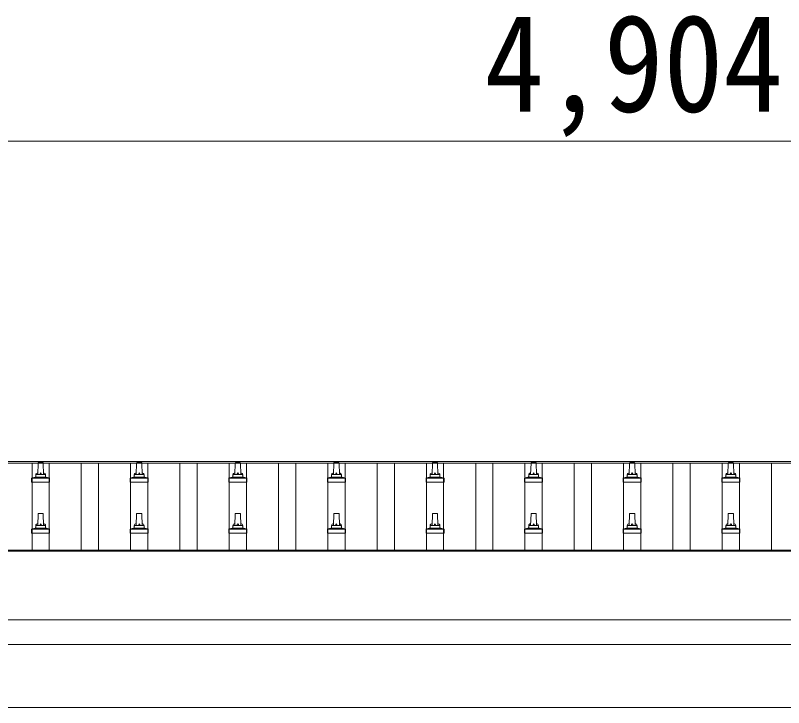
# Model space of a CAD drawing. Units: millimetres at full size, sheet at 1:60; details may follow other scales. Extents: x -16864 to 16864, y -11640 to 11640.
# Drawn here: x -9821 to -8263, y -4205 to -2801 of the extents above; entities that cross this region are included whole.
import ezdxf
from ezdxf.enums import TextEntityAlignment as Align

# ---------------------------------------------------------------- set-up
doc = ezdxf.new("R2010")
doc.units = ezdxf.units.MM
doc.header["$LTSCALE"] = 60
for name, color, linetype, lineweight in [('0-2_TEXT1', 4, 'Continuous', 9), ('0-5_ELV2', 5, 'Continuous', 5), ('0-8_TABLE1', 6, 'Continuous', 9)]:
    doc.layers.add(name, color=color, linetype=linetype, lineweight=lineweight)
doc.styles.add('ＭＳ ゴシック', font='')
doc.styles.get('ＭＳ ゴシック').set_extended_font_data('MS Gothic')

msp = doc.modelspace()

# ---------------------------------------------------------------- linework, layer by layer
at = {"layer": '0-2_TEXT1'}
for p, q in [((-10992.98, -3705.88), (-6146.98, -3705.88)), ((-10992.98, -3709.46), (-6146.98, -3709.46)), ((-10990.98, -3885.49), (-6148.98, -3885.49)), ((-10990.98, -3887.38), (-6148.98, -3887.38)), ((-6148.98, -4027.26), (-10990.98, -4027.26)), ((-10990.98, -4077.09), (-6148.98, -4077.09)), ((-10969.98, -4204.99), (-6273.98, -4204.99))]:
    msp.add_line(p, q, dxfattribs=at)
at = {"layer": '0-5_ELV2'}
for p, q in [((-9775.98, -3732.4), (-9775.26, -3708.87)), ((-9774.26, -3707.9), (-9765.71, -3707.9)), ((-9764.71, -3708.87), (-9763.98, -3732.4)), ((-9575.98, -3732.4), (-9575.26, -3708.87)), ((-9574.26, -3707.9), (-9565.71, -3707.9)), ((-9564.71, -3708.87), (-9563.98, -3732.4)), ((-9375.98, -3732.4), (-9375.26, -3708.87)), ((-9374.26, -3707.9), (-9365.71, -3707.9)), ((-9364.71, -3708.87), (-9363.98, -3732.4)), ((-9175.98, -3732.4), (-9175.26, -3708.87)), ((-9174.26, -3707.9), (-9165.71, -3707.9)), ((-9164.71, -3708.87), (-9163.98, -3732.4)), ((-8975.98, -3732.4), (-8975.26, -3708.87)), ((-8974.26, -3707.9), (-8965.71, -3707.9)), ((-8964.71, -3708.87), (-8963.98, -3732.4)), ((-8775.98, -3732.4), (-8775.26, -3708.87)), ((-8774.26, -3707.9), (-8765.71, -3707.9)), ((-8764.71, -3708.87), (-8763.98, -3732.4)), ((-8575.98, -3732.4), (-8575.26, -3708.87)), ((-8574.26, -3707.9), (-8565.71, -3707.9)), ((-8564.71, -3708.87), (-8563.98, -3732.4)), ((-8375.98, -3732.4), (-8375.26, -3708.87)), ((-8374.26, -3707.9), (-8365.71, -3707.9)), ((-8364.71, -3708.87), (-8363.98, -3732.4)), ((-9788.23, -3747.9), (-9788.23, -3740.18)), ((-9787.85, -3739.4), (-9752.12, -3739.4)), ((-9787.47, -3739.21), (-9780.75, -3737.58)), ((-9780.37, -3737.4), (-9759.6, -3737.4)), ((-9779.98, -3736.61), (-9779.98, -3732.4)), ((-9778.98, -3732.4), (-9760.98, -3732.4)), ((-9759.98, -3736.61), (-9759.98, -3732.4)), ((-9752.5, -3739.21), (-9759.22, -3737.58)), ((-9751.73, -3747.9), (-9751.73, -3740.18)), ((-9588.23, -3747.9), (-9588.23, -3740.18)), ((-9587.85, -3739.4), (-9552.12, -3739.4)), ((-9587.47, -3739.21), (-9580.75, -3737.58)), ((-9580.37, -3737.4), (-9559.6, -3737.4)), ((-9579.98, -3736.61), (-9579.98, -3732.4)), ((-9578.98, -3732.4), (-9560.98, -3732.4)), ((-9559.98, -3736.61), (-9559.98, -3732.4)), ((-9552.5, -3739.21), (-9559.22, -3737.58)), ((-9551.73, -3747.9), (-9551.73, -3740.18)), ((-9388.23, -3747.9), (-9388.23, -3740.18)), ((-9387.85, -3739.4), (-9352.12, -3739.4)), ((-9387.47, -3739.21), (-9380.75, -3737.58)), ((-9380.37, -3737.4), (-9359.6, -3737.4)), ((-9379.98, -3736.61), (-9379.98, -3732.4)), ((-9378.98, -3732.4), (-9360.98, -3732.4)), ((-9359.98, -3736.61), (-9359.98, -3732.4)), ((-9352.5, -3739.21), (-9359.22, -3737.58)), ((-9351.73, -3747.9), (-9351.73, -3740.18)), ((-9188.23, -3747.9), (-9188.23, -3740.18)), ((-9187.85, -3739.4), (-9152.12, -3739.4)), ((-9187.47, -3739.21), (-9180.75, -3737.58)), ((-9180.37, -3737.4), (-9159.6, -3737.4)), ((-9179.98, -3736.61), (-9179.98, -3732.4)), ((-9178.98, -3732.4), (-9160.98, -3732.4)), ((-9159.98, -3736.61), (-9159.98, -3732.4)), ((-9152.5, -3739.21), (-9159.22, -3737.58)), ((-9151.73, -3747.9), (-9151.73, -3740.18)), ((-8988.23, -3747.9), (-8988.23, -3740.18)), ((-8987.85, -3739.4), (-8952.12, -3739.4)), ((-8987.47, -3739.21), (-8980.75, -3737.58)), ((-8980.37, -3737.4), (-8959.6, -3737.4)), ((-8979.98, -3736.61), (-8979.98, -3732.4)), ((-8978.98, -3732.4), (-8960.98, -3732.4)), ((-8959.98, -3736.61), (-8959.98, -3732.4)), ((-8952.5, -3739.21), (-8959.22, -3737.58)), ((-8951.73, -3747.9), (-8951.73, -3740.18)), ((-8788.23, -3747.9), (-8788.23, -3740.18)), ((-8787.85, -3739.4), (-8752.12, -3739.4)), ((-8787.47, -3739.21), (-8780.75, -3737.58)), ((-8780.37, -3737.4), (-8759.6, -3737.4)), ((-8779.98, -3736.61), (-8779.98, -3732.4)), ((-8778.98, -3732.4), (-8760.98, -3732.4)), ((-8759.98, -3736.61), (-8759.98, -3732.4)), ((-8752.5, -3739.21), (-8759.22, -3737.58)), ((-8751.73, -3747.9), (-8751.73, -3740.18)), ((-8588.23, -3747.9), (-8588.23, -3740.18)), ((-8587.85, -3739.4), (-8552.12, -3739.4)), ((-8587.47, -3739.21), (-8580.75, -3737.58)), ((-8580.37, -3737.4), (-8559.6, -3737.4)), ((-8579.98, -3736.61), (-8579.98, -3732.4)), ((-8578.98, -3732.4), (-8560.98, -3732.4)), ((-8559.98, -3736.61), (-8559.98, -3732.4)), ((-8552.5, -3739.21), (-8559.22, -3737.58)), ((-8551.73, -3747.9), (-8551.73, -3740.18)), ((-8388.23, -3747.9), (-8388.23, -3740.18)), ((-8387.85, -3739.4), (-8352.12, -3739.4)), ((-8387.47, -3739.21), (-8380.75, -3737.58)), ((-8380.37, -3737.4), (-8359.6, -3737.4)), ((-8379.98, -3736.61), (-8379.98, -3732.4)), ((-8378.98, -3732.4), (-8360.98, -3732.4)), ((-8359.98, -3736.61), (-8359.98, -3732.4)), ((-8352.5, -3739.21), (-8359.22, -3737.58)), ((-8351.73, -3747.9), (-8351.73, -3740.18)), ((-9751.73, -3747.9), (-9788.23, -3747.9)), ((-9551.73, -3747.9), (-9588.23, -3747.9)), ((-9351.73, -3747.9), (-9388.23, -3747.9)), ((-9151.73, -3747.9), (-9188.23, -3747.9)), ((-8951.73, -3747.9), (-8988.23, -3747.9)), ((-8751.73, -3747.9), (-8788.23, -3747.9)), ((-8551.73, -3747.9), (-8588.23, -3747.9)), ((-8351.73, -3747.9), (-8388.23, -3747.9)), ((-9775.98, -3835.73), (-9775.26, -3812.2)), ((-9774.26, -3811.23), (-9765.71, -3811.23)), ((-9764.71, -3812.2), (-9763.98, -3835.73)), ((-9575.98, -3835.73), (-9575.26, -3812.2)), ((-9574.26, -3811.23), (-9565.71, -3811.23)), ((-9564.71, -3812.2), (-9563.98, -3835.73)), ((-9375.98, -3835.73), (-9375.26, -3812.2)), ((-9374.26, -3811.23), (-9365.71, -3811.23)), ((-9364.71, -3812.2), (-9363.98, -3835.73)), ((-9175.98, -3835.73), (-9175.26, -3812.2)), ((-9174.26, -3811.23), (-9165.71, -3811.23)), ((-9164.71, -3812.2), (-9163.98, -3835.73)), ((-8975.98, -3835.73), (-8975.26, -3812.2)), ((-8974.26, -3811.23), (-8965.71, -3811.23)), ((-8964.71, -3812.2), (-8963.98, -3835.73)), ((-8775.98, -3835.73), (-8775.26, -3812.2)), ((-8774.26, -3811.23), (-8765.71, -3811.23)), ((-8764.71, -3812.2), (-8763.98, -3835.73)), ((-8575.98, -3835.73), (-8575.26, -3812.2)), ((-8574.26, -3811.23), (-8565.71, -3811.23)), ((-8564.71, -3812.2), (-8563.98, -3835.73)), ((-8375.98, -3835.73), (-8375.26, -3812.2)), ((-8374.26, -3811.23), (-8365.71, -3811.23)), ((-8364.71, -3812.2), (-8363.98, -3835.73)), ((-9788.23, -3851.23), (-9788.23, -3843.52)), ((-9787.85, -3842.73), (-9752.12, -3842.73)), ((-9787.47, -3842.54), (-9780.75, -3840.91)), ((-9780.37, -3840.73), (-9759.6, -3840.73)), ((-9779.98, -3839.94), (-9779.98, -3835.73)), ((-9778.98, -3835.73), (-9760.98, -3835.73)), ((-9759.98, -3839.94), (-9759.98, -3835.73)), ((-9752.5, -3842.54), (-9759.22, -3840.91)), ((-9751.73, -3851.23), (-9751.73, -3843.52)), ((-9588.23, -3851.23), (-9588.23, -3843.52)), ((-9587.85, -3842.73), (-9552.12, -3842.73)), ((-9587.47, -3842.54), (-9580.75, -3840.91)), ((-9580.37, -3840.73), (-9559.6, -3840.73)), ((-9579.98, -3839.94), (-9579.98, -3835.73)), ((-9578.98, -3835.73), (-9560.98, -3835.73)), ((-9559.98, -3839.94), (-9559.98, -3835.73)), ((-9552.5, -3842.54), (-9559.22, -3840.91)), ((-9551.73, -3851.23), (-9551.73, -3843.52)), ((-9388.23, -3851.23), (-9388.23, -3843.52)), ((-9387.85, -3842.73), (-9352.12, -3842.73)), ((-9387.47, -3842.54), (-9380.75, -3840.91)), ((-9380.37, -3840.73), (-9359.6, -3840.73)), ((-9379.98, -3839.94), (-9379.98, -3835.73)), ((-9378.98, -3835.73), (-9360.98, -3835.73)), ((-9359.98, -3839.94), (-9359.98, -3835.73)), ((-9352.5, -3842.54), (-9359.22, -3840.91)), ((-9351.73, -3851.23), (-9351.73, -3843.52)), ((-9188.23, -3851.23), (-9188.23, -3843.52)), ((-9187.85, -3842.73), (-9152.12, -3842.73)), ((-9187.47, -3842.54), (-9180.75, -3840.91)), ((-9180.37, -3840.73), (-9159.6, -3840.73)), ((-9179.98, -3839.94), (-9179.98, -3835.73)), ((-9178.98, -3835.73), (-9160.98, -3835.73)), ((-9159.98, -3839.94), (-9159.98, -3835.73)), ((-9152.5, -3842.54), (-9159.22, -3840.91)), ((-9151.73, -3851.23), (-9151.73, -3843.52)), ((-8988.23, -3851.23), (-8988.23, -3843.52)), ((-8987.85, -3842.73), (-8952.12, -3842.73)), ((-8987.47, -3842.54), (-8980.75, -3840.91)), ((-8980.37, -3840.73), (-8959.6, -3840.73)), ((-8979.98, -3839.94), (-8979.98, -3835.73)), ((-8978.98, -3835.73), (-8960.98, -3835.73)), ((-8959.98, -3839.94), (-8959.98, -3835.73)), ((-8952.5, -3842.54), (-8959.22, -3840.91)), ((-8951.73, -3851.23), (-8951.73, -3843.52)), ((-8788.23, -3851.23), (-8788.23, -3843.52)), ((-8787.85, -3842.73), (-8752.12, -3842.73)), ((-8787.47, -3842.54), (-8780.75, -3840.91)), ((-8780.37, -3840.73), (-8759.6, -3840.73)), ((-8779.98, -3839.94), (-8779.98, -3835.73)), ((-8778.98, -3835.73), (-8760.98, -3835.73)), ((-8759.98, -3839.94), (-8759.98, -3835.73)), ((-8752.5, -3842.54), (-8759.22, -3840.91)), ((-8751.73, -3851.23), (-8751.73, -3843.52)), ((-8588.23, -3851.23), (-8588.23, -3843.52)), ((-8587.85, -3842.73), (-8552.12, -3842.73)), ((-8587.47, -3842.54), (-8580.75, -3840.91)), ((-8580.37, -3840.73), (-8559.6, -3840.73)), ((-8579.98, -3839.94), (-8579.98, -3835.73)), ((-8578.98, -3835.73), (-8560.98, -3835.73)), ((-8559.98, -3839.94), (-8559.98, -3835.73)), ((-8552.5, -3842.54), (-8559.22, -3840.91)), ((-8551.73, -3851.23), (-8551.73, -3843.52)), ((-8388.23, -3851.23), (-8388.23, -3843.52)), ((-8387.85, -3842.73), (-8352.12, -3842.73)), ((-8387.47, -3842.54), (-8380.75, -3840.91)), ((-8380.37, -3840.73), (-8359.6, -3840.73)), ((-8379.98, -3839.94), (-8379.98, -3835.73)), ((-8378.98, -3835.73), (-8360.98, -3835.73)), ((-8359.98, -3839.94), (-8359.98, -3835.73)), ((-8352.5, -3842.54), (-8359.22, -3840.91)), ((-8351.73, -3851.23), (-8351.73, -3843.52)), ((-9751.73, -3851.23), (-9788.23, -3851.23)), ((-9551.73, -3851.23), (-9588.23, -3851.23)), ((-9351.73, -3851.23), (-9388.23, -3851.23)), ((-9151.73, -3851.23), (-9188.23, -3851.23)), ((-8951.73, -3851.23), (-8988.23, -3851.23)), ((-8751.73, -3851.23), (-8788.23, -3851.23)), ((-8551.73, -3851.23), (-8588.23, -3851.23)), ((-8351.73, -3851.23), (-8388.23, -3851.23))]:
    msp.add_line(p, q, dxfattribs=at)
at = {"layer": '0-5_ELV2', "color": 4, "lineweight": 9}
for p, q in [((-9787.48, -3885.49), (-9787.48, -3709.46)), ((-9752.48, -3885.49), (-9752.48, -3709.46)), ((-9687.48, -3885.49), (-9687.48, -3709.46)), ((-9652.48, -3885.49), (-9652.48, -3709.46)), ((-9587.48, -3885.49), (-9587.48, -3709.46)), ((-9552.48, -3885.49), (-9552.48, -3709.46)), ((-9487.48, -3885.49), (-9487.48, -3709.46)), ((-9452.48, -3885.49), (-9452.48, -3709.46)), ((-9387.48, -3885.49), (-9387.48, -3709.46)), ((-9352.48, -3885.49), (-9352.48, -3709.46)), ((-9287.48, -3885.49), (-9287.48, -3709.46)), ((-9252.48, -3885.49), (-9252.48, -3709.46)), ((-9187.48, -3885.49), (-9187.48, -3709.46)), ((-9152.48, -3885.49), (-9152.48, -3709.46)), ((-9087.48, -3885.49), (-9087.48, -3709.46)), ((-9052.48, -3885.49), (-9052.48, -3709.46)), ((-8987.48, -3885.49), (-8987.48, -3709.46)), ((-8952.48, -3885.49), (-8952.48, -3709.46)), ((-8887.48, -3885.49), (-8887.48, -3709.46)), ((-8852.48, -3885.49), (-8852.48, -3709.46)), ((-8787.48, -3885.49), (-8787.48, -3709.46)), ((-8752.48, -3885.49), (-8752.48, -3709.46)), ((-8687.48, -3885.49), (-8687.48, -3709.46)), ((-8652.48, -3885.49), (-8652.48, -3709.46)), ((-8587.48, -3885.49), (-8587.48, -3709.46)), ((-8552.48, -3885.49), (-8552.48, -3709.46)), ((-8487.48, -3885.49), (-8487.48, -3709.46)), ((-8452.48, -3885.49), (-8452.48, -3709.46)), ((-8387.48, -3885.49), (-8387.48, -3709.46)), ((-8352.48, -3885.49), (-8352.48, -3709.46)), ((-8287.48, -3885.49), (-8287.48, -3709.46))]:
    msp.add_line(p, q, dxfattribs=at)
at = {"layer": '0-5_ELV2'}
for centre, radius, start, end in [((-9774.26, -3708.9), 1, 90, 178.60509), ((-9765.71, -3708.9), 1, 1.39491, 90), ((-9574.26, -3708.9), 1, 90, 178.60509), ((-9565.71, -3708.9), 1, 1.39491, 90), ((-9374.26, -3708.9), 1, 90, 178.60509), ((-9365.71, -3708.9), 1, 1.39491, 90), ((-9174.26, -3708.9), 1, 90, 178.60509), ((-9165.71, -3708.9), 1, 1.39491, 90), ((-8974.26, -3708.9), 1, 90, 178.60509), ((-8965.71, -3708.9), 1, 1.39491, 90), ((-8774.26, -3708.9), 1, 90, 178.60509), ((-8765.71, -3708.9), 1, 1.39491, 90), ((-8574.26, -3708.9), 1, 90, 178.60509), ((-8565.71, -3708.9), 1, 1.39491, 90), ((-8374.26, -3708.9), 1, 90, 178.60509), ((-8365.71, -3708.9), 1, 1.39491, 90), ((-9787.23, -3740.18), 1, 103.62699, 180), ((-9780.98, -3736.61), 1, 283.62699, 0), ((-9775.9, -3733.03), 4.13, 90, 171.17633), ((-9778.98, -3733.4), 1, 90, 180), ((-9766.65, -3732.4), 4.83, 133.60282, 180), ((-9773.32, -3732.4), 4.83, 0, 46.39718), ((-9764.07, -3733.03), 4.13, 8.82367, 90), ((-9760.98, -3733.4), 1, 0, 90), ((-9758.98, -3736.61), 1, 180, 256.37301), ((-9752.73, -3740.18), 1, 0, 76.37301), ((-9587.23, -3740.18), 1, 103.62699, 180), ((-9580.98, -3736.61), 1, 283.62699, 0), ((-9575.9, -3733.03), 4.13, 90, 171.17633), ((-9578.98, -3733.4), 1, 90, 180), ((-9566.65, -3732.4), 4.83, 133.60282, 180), ((-9573.32, -3732.4), 4.83, 0, 46.39718), ((-9564.07, -3733.03), 4.13, 8.82367, 90), ((-9560.98, -3733.4), 1, 0, 90), ((-9558.98, -3736.61), 1, 180, 256.37301), ((-9552.73, -3740.18), 1, 0, 76.37301), ((-9387.23, -3740.18), 1, 103.62699, 180), ((-9380.98, -3736.61), 1, 283.62699, 0), ((-9375.9, -3733.03), 4.13, 90, 171.17633), ((-9378.98, -3733.4), 1, 90, 180), ((-9366.65, -3732.4), 4.83, 133.60282, 180), ((-9373.32, -3732.4), 4.83, 0, 46.39718), ((-9364.07, -3733.03), 4.13, 8.82367, 90), ((-9360.98, -3733.4), 1, 0, 90), ((-9358.98, -3736.61), 1, 180, 256.37301), ((-9352.73, -3740.18), 1, 0, 76.37301), ((-9187.23, -3740.18), 1, 103.62699, 180), ((-9180.98, -3736.61), 1, 283.62699, 0), ((-9175.9, -3733.03), 4.13, 90, 171.17633), ((-9178.98, -3733.4), 1, 90, 180), ((-9166.65, -3732.4), 4.83, 133.60282, 180), ((-9173.32, -3732.4), 4.83, 0, 46.39718), ((-9164.07, -3733.03), 4.13, 8.82367, 90), ((-9160.98, -3733.4), 1, 0, 90), ((-9158.98, -3736.61), 1, 180, 256.37301), ((-9152.73, -3740.18), 1, 0, 76.37301), ((-8987.23, -3740.18), 1, 103.62699, 180), ((-8980.98, -3736.61), 1, 283.62699, 0), ((-8975.9, -3733.03), 4.13, 90, 171.17633), ((-8978.98, -3733.4), 1, 90, 180), ((-8966.65, -3732.4), 4.83, 133.60282, 180), ((-8973.32, -3732.4), 4.83, 0, 46.39718), ((-8964.07, -3733.03), 4.13, 8.82367, 90), ((-8960.98, -3733.4), 1, 0, 90), ((-8958.98, -3736.61), 1, 180, 256.37301), ((-8952.73, -3740.18), 1, 0, 76.37301), ((-8787.23, -3740.18), 1, 103.62699, 180), ((-8780.98, -3736.61), 1, 283.62699, 0), ((-8775.9, -3733.03), 4.13, 90, 171.17633), ((-8778.98, -3733.4), 1, 90, 180), ((-8766.65, -3732.4), 4.83, 133.60282, 180), ((-8773.32, -3732.4), 4.83, 0, 46.39718), ((-8764.07, -3733.03), 4.13, 8.82367, 90), ((-8760.98, -3733.4), 1, 0, 90), ((-8758.98, -3736.61), 1, 180, 256.37301), ((-8752.73, -3740.18), 1, 0, 76.37301), ((-8587.23, -3740.18), 1, 103.62699, 180), ((-8580.98, -3736.61), 1, 283.62699, 0), ((-8575.9, -3733.03), 4.13, 90, 171.17633), ((-8578.98, -3733.4), 1, 90, 180), ((-8566.65, -3732.4), 4.83, 133.60282, 180), ((-8573.32, -3732.4), 4.83, 0, 46.39718), ((-8564.07, -3733.03), 4.13, 8.82367, 90), ((-8560.98, -3733.4), 1, 0, 90), ((-8558.98, -3736.61), 1, 180, 256.37301), ((-8552.73, -3740.18), 1, 0, 76.37301), ((-8387.23, -3740.18), 1, 103.62699, 180), ((-8380.98, -3736.61), 1, 283.62699, 0), ((-8375.9, -3733.03), 4.13, 90, 171.17633), ((-8378.98, -3733.4), 1, 90, 180), ((-8366.65, -3732.4), 4.83, 133.60282, 180), ((-8373.32, -3732.4), 4.83, 0, 46.39718), ((-8364.07, -3733.03), 4.13, 8.82367, 90), ((-8360.98, -3733.4), 1, 0, 90), ((-8358.98, -3736.61), 1, 180, 256.37301), ((-8352.73, -3740.18), 1, 0, 76.37301), ((-9774.26, -3812.23), 1, 90, 178.60509), ((-9765.71, -3812.23), 1, 1.39491, 90), ((-9574.26, -3812.23), 1, 90, 178.60509), ((-9565.71, -3812.23), 1, 1.39491, 90), ((-9374.26, -3812.23), 1, 90, 178.60509), ((-9365.71, -3812.23), 1, 1.39491, 90), ((-9174.26, -3812.23), 1, 90, 178.60509), ((-9165.71, -3812.23), 1, 1.39491, 90), ((-8974.26, -3812.23), 1, 90, 178.60509), ((-8965.71, -3812.23), 1, 1.39491, 90), ((-8774.26, -3812.23), 1, 90, 178.60509), ((-8765.71, -3812.23), 1, 1.39491, 90), ((-8574.26, -3812.23), 1, 90, 178.60509), ((-8565.71, -3812.23), 1, 1.39491, 90), ((-8374.26, -3812.23), 1, 90, 178.60509), ((-8365.71, -3812.23), 1, 1.39491, 90), ((-9775.9, -3836.36), 4.13, 90, 171.17633), ((-9766.65, -3835.73), 4.83, 133.60282, 180), ((-9773.32, -3835.73), 4.83, 0, 46.39718), ((-9764.07, -3836.36), 4.13, 8.82367, 90), ((-9575.9, -3836.36), 4.13, 90, 171.17633), ((-9566.65, -3835.73), 4.83, 133.60282, 180), ((-9573.32, -3835.73), 4.83, 0, 46.39718), ((-9564.07, -3836.36), 4.13, 8.82367, 90), ((-9375.9, -3836.36), 4.13, 90, 171.17633), ((-9366.65, -3835.73), 4.83, 133.60282, 180), ((-9373.32, -3835.73), 4.83, 0, 46.39718), ((-9364.07, -3836.36), 4.13, 8.82367, 90), ((-9175.9, -3836.36), 4.13, 90, 171.17633), ((-9166.65, -3835.73), 4.83, 133.60282, 180), ((-9173.32, -3835.73), 4.83, 0, 46.39718), ((-9164.07, -3836.36), 4.13, 8.82367, 90), ((-8975.9, -3836.36), 4.13, 90, 171.17633), ((-8966.65, -3835.73), 4.83, 133.60282, 180), ((-8973.32, -3835.73), 4.83, 0, 46.39718), ((-8964.07, -3836.36), 4.13, 8.82367, 90), ((-8775.9, -3836.36), 4.13, 90, 171.17633), ((-8766.65, -3835.73), 4.83, 133.60282, 180), ((-8773.32, -3835.73), 4.83, 0, 46.39718), ((-8764.07, -3836.36), 4.13, 8.82367, 90), ((-8575.9, -3836.36), 4.13, 90, 171.17633), ((-8566.65, -3835.73), 4.83, 133.60282, 180), ((-8573.32, -3835.73), 4.83, 0, 46.39718), ((-8564.07, -3836.36), 4.13, 8.82367, 90), ((-8375.9, -3836.36), 4.13, 90, 171.17633), ((-8366.65, -3835.73), 4.83, 133.60282, 180), ((-8373.32, -3835.73), 4.83, 0, 46.39718), ((-8364.07, -3836.36), 4.13, 8.82367, 90), ((-9787.23, -3843.52), 1, 103.62699, 180), ((-9780.98, -3839.94), 1, 283.62699, 0), ((-9778.98, -3836.73), 1, 90, 180), ((-9760.98, -3836.73), 1, 0, 90), ((-9758.98, -3839.94), 1, 180, 256.37301), ((-9752.73, -3843.52), 1, 0, 76.37301), ((-9587.23, -3843.52), 1, 103.62699, 180), ((-9580.98, -3839.94), 1, 283.62699, 0), ((-9578.98, -3836.73), 1, 90, 180), ((-9560.98, -3836.73), 1, 0, 90), ((-9558.98, -3839.94), 1, 180, 256.37301), ((-9552.73, -3843.52), 1, 0, 76.37301), ((-9387.23, -3843.52), 1, 103.62699, 180), ((-9380.98, -3839.94), 1, 283.62699, 0), ((-9378.98, -3836.73), 1, 90, 180), ((-9360.98, -3836.73), 1, 0, 90), ((-9358.98, -3839.94), 1, 180, 256.37301), ((-9352.73, -3843.52), 1, 0, 76.37301), ((-9187.23, -3843.52), 1, 103.62699, 180), ((-9180.98, -3839.94), 1, 283.62699, 0), ((-9178.98, -3836.73), 1, 90, 180), ((-9160.98, -3836.73), 1, 0, 90), ((-9158.98, -3839.94), 1, 180, 256.37301), ((-9152.73, -3843.52), 1, 0, 76.37301), ((-8987.23, -3843.52), 1, 103.62699, 180), ((-8980.98, -3839.94), 1, 283.62699, 0), ((-8978.98, -3836.73), 1, 90, 180), ((-8960.98, -3836.73), 1, 0, 90), ((-8958.98, -3839.94), 1, 180, 256.37301), ((-8952.73, -3843.52), 1, 0, 76.37301), ((-8787.23, -3843.52), 1, 103.62699, 180), ((-8780.98, -3839.94), 1, 283.62699, 0), ((-8778.98, -3836.73), 1, 90, 180), ((-8760.98, -3836.73), 1, 0, 90), ((-8758.98, -3839.94), 1, 180, 256.37301), ((-8752.73, -3843.52), 1, 0, 76.37301), ((-8587.23, -3843.52), 1, 103.62699, 180), ((-8580.98, -3839.94), 1, 283.62699, 0), ((-8578.98, -3836.73), 1, 90, 180), ((-8560.98, -3836.73), 1, 0, 90), ((-8558.98, -3839.94), 1, 180, 256.37301), ((-8552.73, -3843.52), 1, 0, 76.37301), ((-8387.23, -3843.52), 1, 103.62699, 180), ((-8380.98, -3839.94), 1, 283.62699, 0), ((-8378.98, -3836.73), 1, 90, 180), ((-8360.98, -3836.73), 1, 0, 90), ((-8358.98, -3839.94), 1, 180, 256.37301), ((-8352.73, -3843.52), 1, 0, 76.37301)]:
    msp.add_arc(centre, radius, start, end, dxfattribs=at)
at = {"layer": '0-8_TABLE1'}
msp.add_line((-6117.98, -3055.88), (-11021.98, -3055.88), dxfattribs=at)

# ---------------------------------------------------------------- texts
at = {"layer": '0-8_TABLE1', "color": 7, "style": 'ＭＳ ゴシック', "width": 0.9}
msp.add_text('4,904', height=197.9, dxfattribs=at).set_placement((-8869.98, -3055.88), align=Align.BOTTOM_LEFT)

doc.saveas('drawing.dxf')
